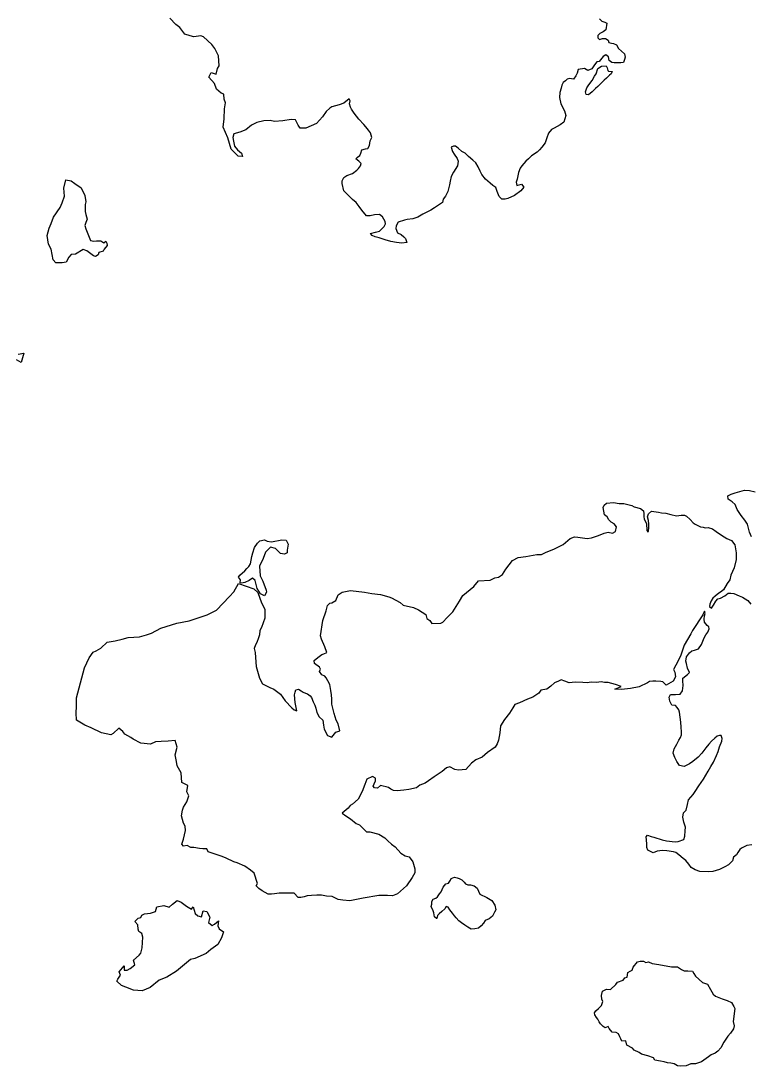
# Model space of a CAD drawing. Header units: inches. Extents: x 33.9 to 41.9, y -4.8 to 5.4.
# Drawn here: x 40.9614 to 41.0626, y -2.1642 to -2.0191 of the extents above; entities that cross this region are included whole.
import ezdxf

# ---------------------------------------------------------------- set-up
doc = ezdxf.new("R2010")
doc.units = ezdxf.units.IN
doc.header["$MEASUREMENT"] = 0
doc.layers.add('Counties', color=7, linetype='Continuous')

msp = doc.modelspace()

# ---------------------------------------------------------------- linework, layer by layer
at = {"layer": 'Counties'}
for points in [[(41.04169, -2.01887), (41.04201, -2.01917), (41.04241, -2.0193), (41.0427, -2.01947), (41.04259, -2.02036), (41.0422, -2.02064), (41.04175, -2.0209), (41.04145, -2.02118), (41.04146, -2.0215), (41.04167, -2.02171), (41.04212, -2.02158), (41.04254, -2.02157), (41.04288, -2.0218), (41.04301, -2.02212), (41.04334, -2.02223), (41.04364, -2.02228), (41.04403, -2.02248), (41.04434, -2.02299), (41.04476, -2.02334), (41.04518, -2.02369), (41.04525, -2.02419), (41.04517, -2.02448), (41.04503, -2.02493), (41.04467, -2.02494), (41.04423, -2.02497), (41.04373, -2.02495), (41.04341, -2.02493), (41.04305, -2.02462), (41.04294, -2.02412), (41.04257, -2.02387), (41.04219, -2.02406), (41.04185, -2.02455), (41.04165, -2.02479), (41.04132, -2.0248), (41.04102, -2.02522), (41.04063, -2.02578), (41.04008, -2.02601), (41.03959, -2.02574), (41.03875, -2.02588), (41.03859, -2.02638), (41.03843, -2.02678), (41.03808, -2.02721), (41.03755, -2.02711), (41.03721, -2.02723), (41.03698, -2.02747), (41.03667, -2.02769), (41.03649, -2.02807), (41.03638, -2.02846), (41.03621, -2.02909), (41.03613, -2.02978), (41.03634, -2.03065), (41.03683, -2.0316), (41.03704, -2.03228), (41.03676, -2.03318), (41.03625, -2.03356), (41.03541, -2.03402), (41.03503, -2.03423), (41.03462, -2.0347), (41.03441, -2.03537), (41.03414, -2.03607), (41.03369, -2.03668), (41.03339, -2.03702), (41.03304, -2.03734), (41.03227, -2.03786), (41.03184, -2.03826), (41.03149, -2.0386), (41.03093, -2.03926), (41.03067, -2.03959), (41.03047, -2.0402), (41.03027, -2.0411), (41.03013, -2.04154), (41.03024, -2.04196), (41.03089, -2.04178), (41.03119, -2.04221), (41.03079, -2.0427), (41.02989, -2.04337), (41.02897, -2.04379), (41.02863, -2.04388), (41.02815, -2.04386), (41.02779, -2.04349), (41.02752, -2.0428), (41.0273, -2.04228), (41.02691, -2.04196), (41.02651, -2.04166), (41.02586, -2.04111), (41.02538, -2.04044), (41.02513, -2.04001), (41.02484, -2.03939), (41.02453, -2.03885), (41.0241, -2.03847), (41.02353, -2.03794), (41.02304, -2.03749), (41.02258, -2.03724), (41.02208, -2.03682), (41.02174, -2.0365), (41.02143, -2.03653), (41.02113, -2.03665), (41.02128, -2.03724), (41.02151, -2.03763), (41.02194, -2.03823), (41.02209, -2.0386), (41.022, -2.03924), (41.02144, -2.04013), (41.02114, -2.04071), (41.02097, -2.0414), (41.02088, -2.04187), (41.02067, -2.04282), (41.02032, -2.04345), (41.02001, -2.04387), (41.01992, -2.04434), (41.0188, -2.04509), (41.01828, -2.04541), (41.01718, -2.04597), (41.01649, -2.04638), (41.01578, -2.04662), (41.01503, -2.04668), (41.01465, -2.04677), (41.01377, -2.04709), (41.01351, -2.04759), (41.01343, -2.04797), (41.01369, -2.04853), (41.01417, -2.04877), (41.01456, -2.04911), (41.01478, -2.04932), (41.01496, -2.04991), (41.01427, -2.04998), (41.01352, -2.04988), (41.01277, -2.04974), (41.01198, -2.04953), (41.01115, -2.04926), (41.01059, -2.04911), (41.01014, -2.04894), (41.00992, -2.04863), (41.01061, -2.04847), (41.01118, -2.04832), (41.01153, -2.04797), (41.0118, -2.04766), (41.01201, -2.04731), (41.01198, -2.04696), (41.0116, -2.04634), (41.01117, -2.04601), (41.01049, -2.04603), (41.00989, -2.04619), (41.00939, -2.0462), (41.00872, -2.0454), (41.00837, -2.04489), (41.00795, -2.04435), (41.00745, -2.04394), (41.00678, -2.04327), (41.00624, -2.0427), (41.00598, -2.0417), (41.00598, -2.04132), (41.00625, -2.04089), (41.00665, -2.04061), (41.00741, -2.0403), (41.00801, -2.03984), (41.00826, -2.03961), (41.00852, -2.03927), (41.00865, -2.03895), (41.00831, -2.03862), (41.00788, -2.0383), (41.00811, -2.03807), (41.00845, -2.0378), (41.00857, -2.03748), (41.00872, -2.03705), (41.00922, -2.0369), (41.00955, -2.03684), (41.00977, -2.03641), (41.00986, -2.0358), (41.0101, -2.03533), (41.00995, -2.03467), (41.00966, -2.03428), (41.00927, -2.03382), (41.00902, -2.03352), (41.00831, -2.03277), (41.00768, -2.03194), (41.00731, -2.03141), (41.00716, -2.03112), (41.00701, -2.03067), (41.00709, -2.03024), (41.00696, -2.02995), (41.00622, -2.03055), (41.00557, -2.03079), (41.00456, -2.03107), (41.00427, -2.03125), (41.00378, -2.03173), (41.00329, -2.03243), (41.00245, -2.03339), (41.00094, -2.03404), (41.00018, -2.03402), (40.99991, -2.03363), (40.99953, -2.03285), (40.99891, -2.03282), (40.99777, -2.03301), (40.99663, -2.03312), (40.99599, -2.03298), (40.99511, -2.03302), (40.99415, -2.03324), (40.99341, -2.03361), (40.99262, -2.03424), (40.99182, -2.03457), (40.99097, -2.03482), (40.99082, -2.03534), (40.99091, -2.03584), (40.99108, -2.03654), (40.99148, -2.03702), (40.99203, -2.0375), (40.99216, -2.03795), (40.99155, -2.0379), (40.99061, -2.03696), (40.99012, -2.03537), (40.98951, -2.03387), (40.98961, -2.03274), (40.98968, -2.03136), (40.98982, -2.0305), (40.98965, -2.03), (40.9896, -2.02931), (40.98923, -2.02917), (40.98857, -2.0286), (40.98827, -2.02784), (40.98748, -2.02695), (40.98783, -2.02628), (40.98852, -2.02653), (40.98869, -2.02575), (40.98894, -2.02538), (40.98882, -2.02399), (40.98833, -2.02298), (40.98792, -2.02241), (40.98675, -2.02135), (40.98637, -2.0212), (40.98543, -2.02135), (40.98491, -2.02123), (40.98417, -2.02098), (40.98348, -2.02004), (40.98292, -2.01966), (40.98207, -2.01875)], [(41.04169, -2.01887), (41.04201, -2.01917), (41.04241, -2.0193), (41.0427, -2.01947), (41.04259, -2.02036), (41.0422, -2.02064), (41.04175, -2.0209), (41.04145, -2.02118), (41.04146, -2.0215), (41.04167, -2.02171), (41.04212, -2.02158), (41.04254, -2.02157), (41.04288, -2.0218), (41.04301, -2.02212), (41.04334, -2.02223), (41.04364, -2.02228), (41.04403, -2.02248), (41.04434, -2.02299), (41.04476, -2.02334), (41.04518, -2.02369), (41.04525, -2.02419), (41.04517, -2.02448), (41.04503, -2.02493), (41.04467, -2.02494), (41.04423, -2.02497), (41.04373, -2.02495), (41.04341, -2.02493), (41.04305, -2.02462), (41.04294, -2.02412), (41.04257, -2.02387), (41.04219, -2.02406), (41.04185, -2.02455), (41.04165, -2.02479), (41.04132, -2.0248), (41.04102, -2.02522), (41.04063, -2.02578), (41.04008, -2.02601), (41.03959, -2.02574), (41.03875, -2.02588), (41.03859, -2.02638), (41.03843, -2.02678), (41.03808, -2.02721), (41.03755, -2.02711), (41.03721, -2.02723), (41.03698, -2.02747), (41.03667, -2.02769), (41.03649, -2.02807), (41.03638, -2.02846), (41.03621, -2.02909), (41.03613, -2.02978), (41.03634, -2.03065), (41.03683, -2.0316), (41.03704, -2.03228), (41.03676, -2.03318), (41.03625, -2.03356), (41.03541, -2.03402), (41.03503, -2.03423), (41.03462, -2.0347), (41.03441, -2.03537), (41.03414, -2.03607), (41.03369, -2.03668), (41.03339, -2.03702), (41.03304, -2.03734), (41.03227, -2.03786), (41.03184, -2.03826), (41.03149, -2.0386), (41.03093, -2.03926), (41.03067, -2.03959), (41.03047, -2.0402), (41.03027, -2.0411), (41.03013, -2.04154), (41.03024, -2.04196), (41.03089, -2.04178), (41.03119, -2.04221), (41.03079, -2.0427), (41.02989, -2.04337), (41.02897, -2.04379), (41.02863, -2.04388), (41.02815, -2.04386), (41.02779, -2.04349), (41.02752, -2.0428), (41.0273, -2.04228), (41.02691, -2.04196), (41.02651, -2.04166), (41.02586, -2.04111), (41.02538, -2.04044), (41.02513, -2.04001), (41.02484, -2.03939), (41.02453, -2.03885), (41.0241, -2.03847), (41.02353, -2.03794), (41.02304, -2.03749), (41.02258, -2.03724), (41.02208, -2.03682), (41.02174, -2.0365), (41.02143, -2.03653), (41.02113, -2.03665), (41.02128, -2.03724), (41.02151, -2.03763), (41.02194, -2.03823), (41.02209, -2.0386), (41.022, -2.03924), (41.02144, -2.04013), (41.02114, -2.04071), (41.02097, -2.0414), (41.02088, -2.04187), (41.02067, -2.04282), (41.02032, -2.04345), (41.02001, -2.04387), (41.01992, -2.04434), (41.0188, -2.04509), (41.01828, -2.04541), (41.01718, -2.04597), (41.01649, -2.04638), (41.01578, -2.04662), (41.01503, -2.04668), (41.01465, -2.04677), (41.01377, -2.04709), (41.01351, -2.04759), (41.01343, -2.04797), (41.01369, -2.04853), (41.01417, -2.04877), (41.01456, -2.04911), (41.01478, -2.04932), (41.01496, -2.04991), (41.01427, -2.04998), (41.01352, -2.04988), (41.01277, -2.04974), (41.01198, -2.04953), (41.01115, -2.04926), (41.01059, -2.04911), (41.01014, -2.04894), (41.00992, -2.04863), (41.01061, -2.04847), (41.01118, -2.04832), (41.01153, -2.04797), (41.0118, -2.04766), (41.01201, -2.04731), (41.01198, -2.04696), (41.0116, -2.04634), (41.01117, -2.04601), (41.01049, -2.04603), (41.00989, -2.04619), (41.00939, -2.0462), (41.00872, -2.0454), (41.00837, -2.04489), (41.00795, -2.04435), (41.00745, -2.04394), (41.00678, -2.04327), (41.00624, -2.0427), (41.00598, -2.0417), (41.00598, -2.04132), (41.00625, -2.04089), (41.00665, -2.04061), (41.00741, -2.0403), (41.00801, -2.03984), (41.00826, -2.03961), (41.00852, -2.03927), (41.00865, -2.03895), (41.00831, -2.03862), (41.00788, -2.0383), (41.00811, -2.03807), (41.00845, -2.0378), (41.00857, -2.03748), (41.00872, -2.03705), (41.00922, -2.0369), (41.00955, -2.03684), (41.00977, -2.03641), (41.00986, -2.0358), (41.0101, -2.03533), (41.00995, -2.03467), (41.00966, -2.03428), (41.00927, -2.03382), (41.00902, -2.03352), (41.00831, -2.03277), (41.00768, -2.03194), (41.00731, -2.03141), (41.00716, -2.03112), (41.00701, -2.03067), (41.00709, -2.03024), (41.00696, -2.02995), (41.00622, -2.03055), (41.00557, -2.03079), (41.00456, -2.03107), (41.00427, -2.03125), (41.00378, -2.03173), (41.00329, -2.03243), (41.00245, -2.03339), (41.00094, -2.03404), (41.00018, -2.03402), (40.99991, -2.03363), (40.99953, -2.03285), (40.99891, -2.03282), (40.99777, -2.03301), (40.99663, -2.03312), (40.99599, -2.03298), (40.99511, -2.03302), (40.99415, -2.03324), (40.99341, -2.03361), (40.99262, -2.03424), (40.99182, -2.03457), (40.99097, -2.03482), (40.99082, -2.03534), (40.99091, -2.03584), (40.99108, -2.03654), (40.99148, -2.03702), (40.99203, -2.0375), (40.99216, -2.03795), (40.99155, -2.0379), (40.99061, -2.03696), (40.99012, -2.03537), (40.98951, -2.03387), (40.98961, -2.03274), (40.98968, -2.03136), (40.98982, -2.0305), (40.98965, -2.03), (40.9896, -2.02931), (40.98923, -2.02917), (40.98857, -2.0286), (40.98827, -2.02784), (40.98748, -2.02695), (40.98783, -2.02628), (40.98852, -2.02653), (40.98869, -2.02575), (40.98894, -2.02538), (40.98882, -2.02399), (40.98833, -2.02298), (40.98792, -2.02241), (40.98675, -2.02135), (40.98637, -2.0212), (40.98543, -2.02135), (40.98491, -2.02123), (40.98417, -2.02098), (40.98348, -2.02004), (40.98292, -2.01966), (40.98207, -2.01875)], [(40.96106, -2.06538), (40.96184, -2.06526), (40.96146, -2.06654), (40.96081, -2.06618)], [(40.96106, -2.06538), (40.96184, -2.06526), (40.96146, -2.06654), (40.96081, -2.06618)], [(41.06278, -2.09074), (41.06249, -2.09008), (41.06224, -2.08897), (41.06187, -2.08843), (41.06135, -2.08778), (41.06079, -2.08694), (41.0605, -2.08626), (41.06008, -2.08586), (41.05956, -2.08549), (41.05949, -2.08507), (41.05997, -2.0848), (41.06049, -2.08464), (41.06182, -2.08427), (41.06248, -2.08429), (41.06327, -2.08451)], [(41.06278, -2.09074), (41.06249, -2.09008), (41.06224, -2.08897), (41.06187, -2.08843), (41.06135, -2.08778), (41.06079, -2.08694), (41.0605, -2.08626), (41.06008, -2.08586), (41.05956, -2.08549), (41.05949, -2.08507), (41.05997, -2.0848), (41.06049, -2.08464), (41.06182, -2.08427), (41.06248, -2.08429), (41.06327, -2.08451)], [(41.06281, -2.1335), (41.06213, -2.13359), (41.0614, -2.13393), (41.06114, -2.13415), (41.0609, -2.13457), (41.06071, -2.13487), (41.0603, -2.13519), (41.06013, -2.1357), (41.05958, -2.13626), (41.05906, -2.13652), (41.05836, -2.13692), (41.05742, -2.13717), (41.05679, -2.13721), (41.05561, -2.13718), (41.05496, -2.13697), (41.05441, -2.13665), (41.0541, -2.13616), (41.05368, -2.13566), (41.0533, -2.13537), (41.05272, -2.13488), (41.05229, -2.13457), (41.05196, -2.13444), (41.05104, -2.13433), (41.05044, -2.13429), (41.0497, -2.13437), (41.04912, -2.13458), (41.0484, -2.13421), (41.04828, -2.13386), (41.04828, -2.13341), (41.04819, -2.13279), (41.04816, -2.13239), (41.04835, -2.13214), (41.04885, -2.13231), (41.04924, -2.13241), (41.05037, -2.1328), (41.05099, -2.13293), (41.05221, -2.13308), (41.0526, -2.13304), (41.05337, -2.13275), (41.05351, -2.13227), (41.05358, -2.13156), (41.0536, -2.13101), (41.05338, -2.13034), (41.05323, -2.12964), (41.05336, -2.12903), (41.05372, -2.12866), (41.0539, -2.1279), (41.05403, -2.12724), (41.0547, -2.12649), (41.05495, -2.12607), (41.05549, -2.12531), (41.0561, -2.12436), (41.05675, -2.12327), (41.05715, -2.12263), (41.05752, -2.12201), (41.05792, -2.1211), (41.05814, -2.12053), (41.05833, -2.11989), (41.05865, -2.11908), (41.05871, -2.11874), (41.05857, -2.11831), (41.05836, -2.1183), (41.05801, -2.11841), (41.0577, -2.11869), (41.05722, -2.11909), (41.05688, -2.11951), (41.05642, -2.12002), (41.05591, -2.12076), (41.05537, -2.1213), (41.05463, -2.12194), (41.05419, -2.12223), (41.05345, -2.12262), (41.05279, -2.12249), (41.05242, -2.12192), (41.05216, -2.12137), (41.05191, -2.12076), (41.05205, -2.12016), (41.05242, -2.11953), (41.0527, -2.11894), (41.05295, -2.1186), (41.05308, -2.11821), (41.05305, -2.11781), (41.05303, -2.11716), (41.05296, -2.11646), (41.05278, -2.11506), (41.05268, -2.11477), (41.05245, -2.11444), (41.05222, -2.11415), (41.05172, -2.11408), (41.05143, -2.11353), (41.05137, -2.11299), (41.05155, -2.11264), (41.05222, -2.11263), (41.05289, -2.11256), (41.05321, -2.1121), (41.05332, -2.11137), (41.05326, -2.11071), (41.05327, -2.11035), (41.05392, -2.10985), (41.05418, -2.10956), (41.05391, -2.10897), (41.05375, -2.10832), (41.05369, -2.10801), (41.05377, -2.1074), (41.05418, -2.10682), (41.05448, -2.10658), (41.05489, -2.10648), (41.05541, -2.10627), (41.05583, -2.10566), (41.05623, -2.10475), (41.05644, -2.10436), (41.0567, -2.10398), (41.05691, -2.10353), (41.05684, -2.10325), (41.05661, -2.10304), (41.05626, -2.10258), (41.05622, -2.10217), (41.05628, -2.10171), (41.05633, -2.10138), (41.05627, -2.10104), (41.05601, -2.10157), (41.05548, -2.10242), (41.05515, -2.10291), (41.05458, -2.10373), (41.05435, -2.10419), (41.05388, -2.10497), (41.05345, -2.10578), (41.05298, -2.10716), (41.05259, -2.10797), (41.05198, -2.10913), (41.05215, -2.10953), (41.05222, -2.11017), (41.05191, -2.11075), (41.05095, -2.11131), (41.0505, -2.11086), (41.0502, -2.1108), (41.04949, -2.11077), (41.04911, -2.11075), (41.04865, -2.11084), (41.04834, -2.11099), (41.0472, -2.11156), (41.046, -2.11179), (41.04476, -2.11194), (41.04381, -2.1119), (41.04469, -2.11151), (41.0439, -2.11124), (41.04288, -2.11096), (41.0424, -2.11094), (41.04194, -2.11088), (41.0413, -2.11096), (41.04055, -2.1109), (41.03999, -2.11101), (41.03938, -2.11097), (41.03834, -2.11091), (41.03747, -2.11098), (41.03689, -2.11076), (41.03639, -2.11059), (41.03601, -2.11075), (41.03546, -2.11098), (41.03492, -2.11147), (41.03439, -2.1119), (41.03357, -2.11204), (41.03329, -2.11242), (41.03245, -2.11297), (41.03171, -2.11327), (41.03061, -2.11378), (41.02997, -2.114), (41.02968, -2.11448), (41.02923, -2.11519), (41.02851, -2.1161), (41.02796, -2.11697), (41.02786, -2.11793), (41.0277, -2.11898), (41.02749, -2.11945), (41.0272, -2.11992), (41.02614, -2.12066), (41.0254, -2.12131), (41.02452, -2.12171), (41.02394, -2.12213), (41.02314, -2.12303), (41.02212, -2.12314), (41.02164, -2.12305), (41.02094, -2.12267), (41.02049, -2.12282), (41.01987, -2.12333), (41.01931, -2.12369), (41.01875, -2.12407), (41.01796, -2.12462), (41.0175, -2.12492), (41.01679, -2.12519), (41.01631, -2.12557), (41.01526, -2.1258), (41.01455, -2.1259), (41.01363, -2.12601), (41.01314, -2.12594), (41.01275, -2.12578), (41.01241, -2.12551), (41.01208, -2.12544), (41.01169, -2.12533), (41.01132, -2.12524), (41.01088, -2.12564), (41.01047, -2.12558), (41.01028, -2.12535), (41.01042, -2.125), (41.0106, -2.1246), (41.0106, -2.12425), (41.01019, -2.12402), (41.00942, -2.12435), (41.00912, -2.1251), (41.00876, -2.1261), (41.00821, -2.12713), (41.00744, -2.12782), (41.00712, -2.12803), (41.00681, -2.12839), (41.00601, -2.12909), (41.00651, -2.12946), (41.00717, -2.12988), (41.00796, -2.13052), (41.00838, -2.13071), (41.00939, -2.13167), (41.00983, -2.1317), (41.01107, -2.13201), (41.0119, -2.13252), (41.01234, -2.13295), (41.01282, -2.13338), (41.01337, -2.13375), (41.01414, -2.13463), (41.01475, -2.13499), (41.01531, -2.13515), (41.01581, -2.13586), (41.01609, -2.13682), (41.0161, -2.13735), (41.01569, -2.13802), (41.01491, -2.13918), (41.01367, -2.14028), (41.01299, -2.14056), (41.01228, -2.1405), (41.01109, -2.1405), (41.00893, -2.14088), (41.00707, -2.14125), (41.00608, -2.14117), (41.00544, -2.14106), (41.0046, -2.14067), (41.00382, -2.14063), (41.00315, -2.14046), (41.0025, -2.14047), (41.00173, -2.14052), (41.00115, -2.14055), (41.00073, -2.14068), (41.00026, -2.14079), (40.99989, -2.1408), (40.99933, -2.14017), (40.99726, -2.14021), (40.9966, -2.1403), (40.99621, -2.14035), (40.99572, -2.14032), (40.99491, -2.13988), (40.99445, -2.13955), (40.99406, -2.13916), (40.99425, -2.13884), (40.99379, -2.13742), (40.9933, -2.13699), (40.99248, -2.13645), (40.99141, -2.13596), (40.99097, -2.13585), (40.98991, -2.13535), (40.98934, -2.1351), (40.98783, -2.13459), (40.98741, -2.13446), (40.98723, -2.13406), (40.98665, -2.13403), (40.98621, -2.13398), (40.98542, -2.13386), (40.98499, -2.13387), (40.98448, -2.13359), (40.98401, -2.13365), (40.98376, -2.13339), (40.98398, -2.13272), (40.98426, -2.13151), (40.98421, -2.13089), (40.98398, -2.13047), (40.98371, -2.12948), (40.98387, -2.12867), (40.98398, -2.12826), (40.98446, -2.12751), (40.98474, -2.12667), (40.98447, -2.12613), (40.98458, -2.12525), (40.98377, -2.12482), (40.98368, -2.1235), (40.98311, -2.1225), (40.98301, -2.12191), (40.98285, -2.121), (40.9831, -2.11992), (40.98285, -2.119), (40.98185, -2.11912), (40.98089, -2.11916), (40.98009, -2.11921), (40.9794, -2.11953), (40.97806, -2.11938), (40.97702, -2.1188), (40.97669, -2.11859), (40.97586, -2.11814), (40.97555, -2.11775), (40.975, -2.11729), (40.97423, -2.11804), (40.97392, -2.11823), (40.9726, -2.11794), (40.97116, -2.11726), (40.97032, -2.11689), (40.96915, -2.11619), (40.96908, -2.11517), (40.96914, -2.11429), (40.96916, -2.11308), (40.97027, -2.10894), (40.97092, -2.10752), (40.97145, -2.10674), (40.97187, -2.10658), (40.97253, -2.10618), (40.97338, -2.10535), (40.9745, -2.10519), (40.97549, -2.10492), (40.97633, -2.10469), (40.97787, -2.1046), (40.97884, -2.10433), (40.97957, -2.10409), (40.98084, -2.1034), (40.98307, -2.10274), (40.98477, -2.10242), (40.98576, -2.10206), (40.98726, -2.10155), (40.98858, -2.10091), (40.99035, -2.09904), (40.99099, -2.09836), (40.99162, -2.09723), (40.99374, -2.09794), (40.99431, -2.09847), (40.99482, -2.09988), (40.99528, -2.1008), (40.99527, -2.10204), (40.99483, -2.10334), (40.99456, -2.10376), (40.99453, -2.10435), (40.99438, -2.10478), (40.99418, -2.10541), (40.99396, -2.10572), (40.99381, -2.10625), (40.99391, -2.10681), (40.99396, -2.10749), (40.99408, -2.10874), (40.99452, -2.11037), (40.99494, -2.11112), (40.99596, -2.11166), (40.99653, -2.1119), (40.99743, -2.11257), (40.99807, -2.1135), (40.99901, -2.11445), (40.99932, -2.11477), (40.99971, -2.11487), (40.9995, -2.11373), (40.9994, -2.11265), (40.99946, -2.11229), (40.99956, -2.11198), (40.99995, -2.11186), (41.00029, -2.1121), (41.00061, -2.11229), (41.00093, -2.11242), (41.00121, -2.11253), (41.00154, -2.11282), (41.00172, -2.11306), (41.00199, -2.11362), (41.00221, -2.11408), (41.00236, -2.11454), (41.00247, -2.11512), (41.00282, -2.11573), (41.00332, -2.11618), (41.00341, -2.1169), (41.00352, -2.11742), (41.00398, -2.11831), (41.00456, -2.11853), (41.00513, -2.11787), (41.00568, -2.11768), (41.00545, -2.1167), (41.00518, -2.11619), (41.0049, -2.11527), (41.00472, -2.11453), (41.00456, -2.11395), (41.00457, -2.11328), (41.00452, -2.11267), (41.00443, -2.11205), (41.00429, -2.11125), (41.00403, -2.11074), (41.0038, -2.11031), (41.00361, -2.11009), (41.00316, -2.10988), (41.00287, -2.10941), (41.00297, -2.10911), (41.00287, -2.10882), (41.00216, -2.10831), (41.00212, -2.10789), (41.00263, -2.1075), (41.00317, -2.10707), (41.00344, -2.10696), (41.00387, -2.10677), (41.0036, -2.10599), (41.00312, -2.10496), (41.00301, -2.10446), (41.00333, -2.10235), (41.00376, -2.10102), (41.00394, -2.10027), (41.00427, -2.09995), (41.00458, -2.09988), (41.00511, -2.09957), (41.00545, -2.09878), (41.00599, -2.0984), (41.00713, -2.09819), (41.0091, -2.09842), (41.0101, -2.0986), (41.01133, -2.09876), (41.01246, -2.09905), (41.01283, -2.09919), (41.01403, -2.09986), (41.01447, -2.10022), (41.01588, -2.10056), (41.0166, -2.10086), (41.01759, -2.10151), (41.01776, -2.10206), (41.01814, -2.10233), (41.01842, -2.10278), (41.01969, -2.10273), (41.01995, -2.10258), (41.02056, -2.10192), (41.02137, -2.10114), (41.02225, -2.09966), (41.02272, -2.09888), (41.02427, -2.09764), (41.02493, -2.09686), (41.02653, -2.09676), (41.02716, -2.09641), (41.0277, -2.09634), (41.02826, -2.09597), (41.02872, -2.09523), (41.02961, -2.09401), (41.03043, -2.09361), (41.03146, -2.09345), (41.03298, -2.09319), (41.03366, -2.09321), (41.0343, -2.09285), (41.03536, -2.09246), (41.03664, -2.09182), (41.03764, -2.09095), (41.03823, -2.09076), (41.03871, -2.0908), (41.03997, -2.09095), (41.04059, -2.09087), (41.04155, -2.09055), (41.04232, -2.09021), (41.04291, -2.09009), (41.0435, -2.09024), (41.04392, -2.08999), (41.04405, -2.08934), (41.04372, -2.08893), (41.04332, -2.0887), (41.04297, -2.0884), (41.04275, -2.08795), (41.04238, -2.08767), (41.04219, -2.08665), (41.04233, -2.08636), (41.04266, -2.08605), (41.04362, -2.08598), (41.04443, -2.0861), (41.04508, -2.08611), (41.04616, -2.08641), (41.04648, -2.08657), (41.04737, -2.08681), (41.0478, -2.08715), (41.04785, -2.08755), (41.04783, -2.0879), (41.04788, -2.08827), (41.0482, -2.08887), (41.04825, -2.08987), (41.04846, -2.0901), (41.04855, -2.08957), (41.04855, -2.08899), (41.04849, -2.08846), (41.04837, -2.08795), (41.04851, -2.08753), (41.04892, -2.08718), (41.04989, -2.08733), (41.05028, -2.08743), (41.05089, -2.08747), (41.0516, -2.08764), (41.05236, -2.08784), (41.053, -2.08772), (41.05347, -2.08773), (41.05377, -2.08788), (41.05425, -2.08834), (41.0547, -2.08882), (41.05498, -2.089), (41.05572, -2.08934), (41.05606, -2.08938), (41.05635, -2.08949), (41.05677, -2.08946), (41.05737, -2.08962), (41.05786, -2.09002), (41.05862, -2.09051), (41.05935, -2.09097), (41.06002, -2.09127), (41.06048, -2.09184), (41.06067, -2.09298), (41.06065, -2.0939), (41.06037, -2.09506), (41.05992, -2.09607), (41.05978, -2.09673), (41.05939, -2.09723), (41.05888, -2.09811), (41.0585, -2.09841), (41.05826, -2.09857), (41.05774, -2.09896), (41.05741, -2.09926), (41.05716, -2.09963), (41.05699, -2.1001), (41.05697, -2.1004), (41.05721, -2.10064), (41.05749, -2.10022), (41.05783, -2.09966), (41.05811, -2.09936), (41.0585, -2.09927), (41.0591, -2.09893), (41.05932, -2.09874), (41.05956, -2.09856), (41.05989, -2.09854), (41.06034, -2.09862), (41.06107, -2.09891), (41.06153, -2.09912), (41.06228, -2.09957), (41.06269, -2.1001)], [(41.06281, -2.1335), (41.06213, -2.13359), (41.0614, -2.13393), (41.06114, -2.13415), (41.0609, -2.13457), (41.06071, -2.13487), (41.0603, -2.13519), (41.06013, -2.1357), (41.05958, -2.13626), (41.05906, -2.13652), (41.05836, -2.13692), (41.05742, -2.13717), (41.05679, -2.13721), (41.05561, -2.13718), (41.05496, -2.13697), (41.05441, -2.13665), (41.0541, -2.13616), (41.05368, -2.13566), (41.0533, -2.13537), (41.05272, -2.13488), (41.05229, -2.13457), (41.05196, -2.13444), (41.05104, -2.13433), (41.05044, -2.13429), (41.0497, -2.13437), (41.04912, -2.13458), (41.0484, -2.13421), (41.04828, -2.13386), (41.04828, -2.13341), (41.04819, -2.13279), (41.04816, -2.13239), (41.04835, -2.13214), (41.04885, -2.13231), (41.04924, -2.13241), (41.05037, -2.1328), (41.05099, -2.13293), (41.05221, -2.13308), (41.0526, -2.13304), (41.05337, -2.13275), (41.05351, -2.13227), (41.05358, -2.13156), (41.0536, -2.13101), (41.05338, -2.13034), (41.05323, -2.12964), (41.05336, -2.12903), (41.05372, -2.12866), (41.0539, -2.1279), (41.05403, -2.12724), (41.0547, -2.12649), (41.05495, -2.12607), (41.05549, -2.12531), (41.0561, -2.12436), (41.05675, -2.12327), (41.05715, -2.12263), (41.05752, -2.12201), (41.05792, -2.1211), (41.05814, -2.12053), (41.05833, -2.11989), (41.05865, -2.11908), (41.05871, -2.11874), (41.05857, -2.11831), (41.05836, -2.1183), (41.05801, -2.11841), (41.0577, -2.11869), (41.05722, -2.11909), (41.05688, -2.11951), (41.05642, -2.12002), (41.05591, -2.12076), (41.05537, -2.1213), (41.05463, -2.12194), (41.05419, -2.12223), (41.05345, -2.12262), (41.05279, -2.12249), (41.05242, -2.12192), (41.05216, -2.12137), (41.05191, -2.12076), (41.05205, -2.12016), (41.05242, -2.11953), (41.0527, -2.11894), (41.05295, -2.1186), (41.05308, -2.11821), (41.05305, -2.11781), (41.05303, -2.11716), (41.05296, -2.11646), (41.05278, -2.11506), (41.05268, -2.11477), (41.05245, -2.11444), (41.05222, -2.11415), (41.05172, -2.11408), (41.05143, -2.11353), (41.05137, -2.11299), (41.05155, -2.11264), (41.05222, -2.11263), (41.05289, -2.11256), (41.05321, -2.1121), (41.05332, -2.11137), (41.05326, -2.11071), (41.05327, -2.11035), (41.05392, -2.10985), (41.05418, -2.10956), (41.05391, -2.10897), (41.05375, -2.10832), (41.05369, -2.10801), (41.05377, -2.1074), (41.05418, -2.10682), (41.05448, -2.10658), (41.05489, -2.10648), (41.05541, -2.10627), (41.05583, -2.10566), (41.05623, -2.10475), (41.05644, -2.10436), (41.0567, -2.10398), (41.05691, -2.10353), (41.05684, -2.10325), (41.05661, -2.10304), (41.05626, -2.10258), (41.05622, -2.10217), (41.05628, -2.10171), (41.05633, -2.10138), (41.05627, -2.10104), (41.05601, -2.10157), (41.05548, -2.10242), (41.05515, -2.10291), (41.05458, -2.10373), (41.05435, -2.10419), (41.05388, -2.10497), (41.05345, -2.10578), (41.05298, -2.10716), (41.05259, -2.10797), (41.05198, -2.10913), (41.05215, -2.10953), (41.05222, -2.11017), (41.05191, -2.11075), (41.05095, -2.11131), (41.0505, -2.11086), (41.0502, -2.1108), (41.04949, -2.11077), (41.04911, -2.11075), (41.04865, -2.11084), (41.04834, -2.11099), (41.0472, -2.11156), (41.046, -2.11179), (41.04476, -2.11194), (41.04381, -2.1119), (41.04469, -2.11151), (41.0439, -2.11124), (41.04288, -2.11096), (41.0424, -2.11094), (41.04194, -2.11088), (41.0413, -2.11096), (41.04055, -2.1109), (41.03999, -2.11101), (41.03938, -2.11097), (41.03834, -2.11091), (41.03747, -2.11098), (41.03689, -2.11076), (41.03639, -2.11059), (41.03601, -2.11075), (41.03546, -2.11098), (41.03492, -2.11147), (41.03439, -2.1119), (41.03357, -2.11204), (41.03329, -2.11242), (41.03245, -2.11297), (41.03171, -2.11327), (41.03061, -2.11378), (41.02997, -2.114), (41.02968, -2.11448), (41.02923, -2.11519), (41.02851, -2.1161), (41.02796, -2.11697), (41.02786, -2.11793), (41.0277, -2.11898), (41.02749, -2.11945), (41.0272, -2.11992), (41.02614, -2.12066), (41.0254, -2.12131), (41.02452, -2.12171), (41.02394, -2.12213), (41.02314, -2.12303), (41.02212, -2.12314), (41.02164, -2.12305), (41.02094, -2.12267), (41.02049, -2.12282), (41.01987, -2.12333), (41.01931, -2.12369), (41.01875, -2.12407), (41.01796, -2.12462), (41.0175, -2.12492), (41.01679, -2.12519), (41.01631, -2.12557), (41.01526, -2.1258), (41.01455, -2.1259), (41.01363, -2.12601), (41.01314, -2.12594), (41.01275, -2.12578), (41.01241, -2.12551), (41.01208, -2.12544), (41.01169, -2.12533), (41.01132, -2.12524), (41.01088, -2.12564), (41.01047, -2.12558), (41.01028, -2.12535), (41.01042, -2.125), (41.0106, -2.1246), (41.0106, -2.12425), (41.01019, -2.12402), (41.00942, -2.12435), (41.00912, -2.1251), (41.00876, -2.1261), (41.00821, -2.12713), (41.00744, -2.12782), (41.00712, -2.12803), (41.00681, -2.12839), (41.00601, -2.12909), (41.00651, -2.12946), (41.00717, -2.12988), (41.00796, -2.13052), (41.00838, -2.13071), (41.00939, -2.13167), (41.00983, -2.1317), (41.01107, -2.13201), (41.0119, -2.13252), (41.01234, -2.13295), (41.01282, -2.13338), (41.01337, -2.13375), (41.01414, -2.13463), (41.01475, -2.13499), (41.01531, -2.13515), (41.01581, -2.13586), (41.01609, -2.13682), (41.0161, -2.13735), (41.01569, -2.13802), (41.01491, -2.13918), (41.01367, -2.14028), (41.01299, -2.14056), (41.01228, -2.1405), (41.01109, -2.1405), (41.00893, -2.14088), (41.00707, -2.14125), (41.00608, -2.14117), (41.00544, -2.14106), (41.0046, -2.14067), (41.00382, -2.14063), (41.00315, -2.14046), (41.0025, -2.14047), (41.00173, -2.14052), (41.00115, -2.14055), (41.00073, -2.14068), (41.00026, -2.14079), (40.99989, -2.1408), (40.99933, -2.14017), (40.99726, -2.14021), (40.9966, -2.1403), (40.99621, -2.14035), (40.99572, -2.14032), (40.99491, -2.13988), (40.99445, -2.13955), (40.99406, -2.13916), (40.99425, -2.13884), (40.99379, -2.13742), (40.9933, -2.13699), (40.99248, -2.13645), (40.99141, -2.13596), (40.99097, -2.13585), (40.98991, -2.13535), (40.98934, -2.1351), (40.98783, -2.13459), (40.98741, -2.13446), (40.98723, -2.13406), (40.98665, -2.13403), (40.98621, -2.13398), (40.98542, -2.13386), (40.98499, -2.13387), (40.98448, -2.13359), (40.98401, -2.13365), (40.98376, -2.13339), (40.98398, -2.13272), (40.98426, -2.13151), (40.98421, -2.13089), (40.98398, -2.13047), (40.98371, -2.12948), (40.98387, -2.12867), (40.98398, -2.12826), (40.98446, -2.12751), (40.98474, -2.12667), (40.98447, -2.12613), (40.98458, -2.12525), (40.98377, -2.12482), (40.98368, -2.1235), (40.98311, -2.1225), (40.98301, -2.12191), (40.98285, -2.121), (40.9831, -2.11992), (40.98285, -2.119), (40.98185, -2.11912), (40.98089, -2.11916), (40.98009, -2.11921), (40.9794, -2.11953), (40.97806, -2.11938), (40.97702, -2.1188), (40.97669, -2.11859), (40.97586, -2.11814), (40.97555, -2.11775), (40.975, -2.11729), (40.97423, -2.11804), (40.97392, -2.11823), (40.9726, -2.11794), (40.97116, -2.11726), (40.97032, -2.11689), (40.96915, -2.11619), (40.96908, -2.11517), (40.96914, -2.11429), (40.96916, -2.11308), (40.97027, -2.10894), (40.97092, -2.10752), (40.97145, -2.10674), (40.97187, -2.10658), (40.97253, -2.10618), (40.97338, -2.10535), (40.9745, -2.10519), (40.97549, -2.10492), (40.97633, -2.10469), (40.97787, -2.1046), (40.97884, -2.10433), (40.97957, -2.10409), (40.98084, -2.1034), (40.98307, -2.10274), (40.98477, -2.10242), (40.98576, -2.10206), (40.98726, -2.10155), (40.98858, -2.10091), (40.99035, -2.09904), (40.99099, -2.09836), (40.99162, -2.09723), (40.99374, -2.09794), (40.99431, -2.09847), (40.99482, -2.09988), (40.99528, -2.1008), (40.99527, -2.10204), (40.99483, -2.10334), (40.99456, -2.10376), (40.99453, -2.10435), (40.99438, -2.10478), (40.99418, -2.10541), (40.99396, -2.10572), (40.99381, -2.10625), (40.99391, -2.10681), (40.99396, -2.10749), (40.99408, -2.10874), (40.99452, -2.11037), (40.99494, -2.11112), (40.99596, -2.11166), (40.99653, -2.1119), (40.99743, -2.11257), (40.99807, -2.1135), (40.99901, -2.11445), (40.99932, -2.11477), (40.99971, -2.11487), (40.9995, -2.11373), (40.9994, -2.11265), (40.99946, -2.11229), (40.99956, -2.11198), (40.99995, -2.11186), (41.00029, -2.1121), (41.00061, -2.11229), (41.00093, -2.11242), (41.00121, -2.11253), (41.00154, -2.11282), (41.00172, -2.11306), (41.00199, -2.11362), (41.00221, -2.11408), (41.00236, -2.11454), (41.00247, -2.11512), (41.00282, -2.11573), (41.00332, -2.11618), (41.00341, -2.1169), (41.00352, -2.11742), (41.00398, -2.11831), (41.00456, -2.11853), (41.00513, -2.11787), (41.00568, -2.11768), (41.00545, -2.1167), (41.00518, -2.11619), (41.0049, -2.11527), (41.00472, -2.11453), (41.00456, -2.11395), (41.00457, -2.11328), (41.00452, -2.11267), (41.00443, -2.11205), (41.00429, -2.11125), (41.00403, -2.11074), (41.0038, -2.11031), (41.00361, -2.11009), (41.00316, -2.10988), (41.00287, -2.10941), (41.00297, -2.10911), (41.00287, -2.10882), (41.00216, -2.10831), (41.00212, -2.10789), (41.00263, -2.1075), (41.00317, -2.10707), (41.00344, -2.10696), (41.00387, -2.10677), (41.0036, -2.10599), (41.00312, -2.10496), (41.00301, -2.10446), (41.00333, -2.10235), (41.00376, -2.10102), (41.00394, -2.10027), (41.00427, -2.09995), (41.00458, -2.09988), (41.00511, -2.09957), (41.00545, -2.09878), (41.00599, -2.0984), (41.00713, -2.09819), (41.0091, -2.09842), (41.0101, -2.0986), (41.01133, -2.09876), (41.01246, -2.09905), (41.01283, -2.09919), (41.01403, -2.09986), (41.01447, -2.10022), (41.01588, -2.10056), (41.0166, -2.10086), (41.01759, -2.10151), (41.01776, -2.10206), (41.01814, -2.10233), (41.01842, -2.10278), (41.01969, -2.10273), (41.01995, -2.10258), (41.02056, -2.10192), (41.02137, -2.10114), (41.02225, -2.09966), (41.02272, -2.09888), (41.02427, -2.09764), (41.02493, -2.09686), (41.02653, -2.09676), (41.02716, -2.09641), (41.0277, -2.09634), (41.02826, -2.09597), (41.02872, -2.09523), (41.02961, -2.09401), (41.03043, -2.09361), (41.03146, -2.09345), (41.03298, -2.09319), (41.03366, -2.09321), (41.0343, -2.09285), (41.03536, -2.09246), (41.03664, -2.09182), (41.03764, -2.09095), (41.03823, -2.09076), (41.03871, -2.0908), (41.03997, -2.09095), (41.04059, -2.09087), (41.04155, -2.09055), (41.04232, -2.09021), (41.04291, -2.09009), (41.0435, -2.09024), (41.04392, -2.08999), (41.04405, -2.08934), (41.04372, -2.08893), (41.04332, -2.0887), (41.04297, -2.0884), (41.04275, -2.08795), (41.04238, -2.08767), (41.04219, -2.08665), (41.04233, -2.08636), (41.04266, -2.08605), (41.04362, -2.08598), (41.04443, -2.0861), (41.04508, -2.08611), (41.04616, -2.08641), (41.04648, -2.08657), (41.04737, -2.08681), (41.0478, -2.08715), (41.04785, -2.08755), (41.04783, -2.0879), (41.04788, -2.08827), (41.0482, -2.08887), (41.04825, -2.08987), (41.04846, -2.0901), (41.04855, -2.08957), (41.04855, -2.08899), (41.04849, -2.08846), (41.04837, -2.08795), (41.04851, -2.08753), (41.04892, -2.08718), (41.04989, -2.08733), (41.05028, -2.08743), (41.05089, -2.08747), (41.0516, -2.08764), (41.05236, -2.08784), (41.053, -2.08772), (41.05347, -2.08773), (41.05377, -2.08788), (41.05425, -2.08834), (41.0547, -2.08882), (41.05498, -2.089), (41.05572, -2.08934), (41.05606, -2.08938), (41.05635, -2.08949), (41.05677, -2.08946), (41.05737, -2.08962), (41.05786, -2.09002), (41.05862, -2.09051), (41.05935, -2.09097), (41.06002, -2.09127), (41.06048, -2.09184), (41.06067, -2.09298), (41.06065, -2.0939), (41.06037, -2.09506), (41.05992, -2.09607), (41.05978, -2.09673), (41.05939, -2.09723), (41.05888, -2.09811), (41.0585, -2.09841), (41.05826, -2.09857), (41.05774, -2.09896), (41.05741, -2.09926), (41.05716, -2.09963), (41.05699, -2.1001), (41.05697, -2.1004), (41.05721, -2.10064), (41.05749, -2.10022), (41.05783, -2.09966), (41.05811, -2.09936), (41.0585, -2.09927), (41.0591, -2.09893), (41.05932, -2.09874), (41.05956, -2.09856), (41.05989, -2.09854), (41.06034, -2.09862), (41.06107, -2.09891), (41.06153, -2.09912), (41.06228, -2.09957), (41.06269, -2.1001)]]:
    msp.add_lwpolyline(points, dxfattribs=at)
for points in [[(41.04068, -2.02898), (41.04017, -2.02941), (41.03985, -2.02936), (41.03977, -2.02896), (41.03995, -2.02842), (41.04021, -2.02802), (41.04066, -2.02742), (41.04101, -2.02682), (41.04124, -2.02647), (41.04148, -2.02575), (41.04195, -2.02542), (41.04262, -2.02539), (41.04275, -2.02565), (41.04287, -2.02602), (41.04296, -2.02612), (41.04346, -2.02618), (41.04333, -2.02648), (41.04307, -2.02665), (41.04265, -2.02707), (41.04236, -2.02735), (41.04209, -2.0276), (41.04179, -2.02794), (41.04148, -2.02822), (41.04115, -2.02851)], [(41.04068, -2.02898), (41.04017, -2.02941), (41.03985, -2.02936), (41.03977, -2.02896), (41.03995, -2.02842), (41.04021, -2.02802), (41.04066, -2.02742), (41.04101, -2.02682), (41.04124, -2.02647), (41.04148, -2.02575), (41.04195, -2.02542), (41.04262, -2.02539), (41.04275, -2.02565), (41.04287, -2.02602), (41.04296, -2.02612), (41.04346, -2.02618), (41.04333, -2.02648), (41.04307, -2.02665), (41.04265, -2.02707), (41.04236, -2.02735), (41.04209, -2.0276), (41.04179, -2.02794), (41.04148, -2.02822), (41.04115, -2.02851)], [(40.97109, -2.04962), (40.97154, -2.0497), (40.9719, -2.04967), (40.9725, -2.04968), (40.97294, -2.04993), (40.9732, -2.04969), (40.97334, -2.04998), (40.97338, -2.05031), (40.973, -2.05082), (40.97285, -2.05111), (40.97224, -2.05127), (40.97213, -2.05162), (40.9718, -2.05182), (40.97149, -2.05176), (40.97058, -2.05104), (40.97005, -2.05086), (40.969, -2.05153), (40.9684, -2.05155), (40.96809, -2.05195), (40.96773, -2.05262), (40.96714, -2.0527), (40.96628, -2.05272), (40.96589, -2.05231), (40.96561, -2.05083), (40.96524, -2.05011), (40.96508, -2.0489), (40.96536, -2.04791), (40.96562, -2.04724), (40.96597, -2.04639), (40.96689, -2.04502), (40.96715, -2.04439), (40.9675, -2.04348), (40.96739, -2.04234), (40.96768, -2.04118), (40.96839, -2.04134), (40.9689, -2.04172), (40.9698, -2.0423), (40.97032, -2.04338), (40.97045, -2.04423), (40.97037, -2.04461), (40.97034, -2.0456), (40.97046, -2.04602), (40.97064, -2.04664), (40.97043, -2.04711), (40.97029, -2.04753), (40.97044, -2.048)], [(40.97109, -2.04962), (40.97154, -2.0497), (40.9719, -2.04967), (40.9725, -2.04968), (40.97294, -2.04993), (40.9732, -2.04969), (40.97334, -2.04998), (40.97338, -2.05031), (40.973, -2.05082), (40.97285, -2.05111), (40.97224, -2.05127), (40.97213, -2.05162), (40.9718, -2.05182), (40.97149, -2.05176), (40.97058, -2.05104), (40.97005, -2.05086), (40.969, -2.05153), (40.9684, -2.05155), (40.96809, -2.05195), (40.96773, -2.05262), (40.96714, -2.0527), (40.96628, -2.05272), (40.96589, -2.05231), (40.96561, -2.05083), (40.96524, -2.05011), (40.96508, -2.0489), (40.96536, -2.04791), (40.96562, -2.04724), (40.96597, -2.04639), (40.96689, -2.04502), (40.96715, -2.04439), (40.9675, -2.04348), (40.96739, -2.04234), (40.96768, -2.04118), (40.96839, -2.04134), (40.9689, -2.04172), (40.9698, -2.0423), (40.97032, -2.04338), (40.97045, -2.04423), (40.97037, -2.04461), (40.97034, -2.0456), (40.97046, -2.04602), (40.97064, -2.04664), (40.97043, -2.04711), (40.97029, -2.04753), (40.97044, -2.048)], [(40.99823, -2.09122), (40.9985, -2.09178), (40.99838, -2.0926), (40.99836, -2.09296), (40.99798, -2.09314), (40.99745, -2.09307), (40.99676, -2.09237), (40.99607, -2.09218), (40.99537, -2.09287), (40.99502, -2.09373), (40.99451, -2.0948), (40.99462, -2.09615), (40.995, -2.09688), (40.99544, -2.09812), (40.99548, -2.09841), (40.99524, -2.09891), (40.99468, -2.09867), (40.99421, -2.09791), (40.99395, -2.09678), (40.99357, -2.09646), (40.9931, -2.09681), (40.99248, -2.09706), (40.99202, -2.09716), (40.99187, -2.09711), (40.99191, -2.09671), (40.99162, -2.09633), (40.99179, -2.09608), (40.99248, -2.09547), (40.99278, -2.09515), (40.99307, -2.09487), (40.9933, -2.09447), (40.99347, -2.09346), (40.99362, -2.09298), (40.99384, -2.0922), (40.99426, -2.09162), (40.99459, -2.09129), (40.99523, -2.09115), (40.99558, -2.09136), (40.99619, -2.09143), (40.99765, -2.09114)], [(40.99823, -2.09122), (40.9985, -2.09178), (40.99838, -2.0926), (40.99836, -2.09296), (40.99798, -2.09314), (40.99745, -2.09307), (40.99676, -2.09237), (40.99607, -2.09218), (40.99537, -2.09287), (40.99502, -2.09373), (40.99451, -2.0948), (40.99462, -2.09615), (40.995, -2.09688), (40.99544, -2.09812), (40.99548, -2.09841), (40.99524, -2.09891), (40.99468, -2.09867), (40.99421, -2.09791), (40.99395, -2.09678), (40.99357, -2.09646), (40.9931, -2.09681), (40.99248, -2.09706), (40.99202, -2.09716), (40.99187, -2.09711), (40.99191, -2.09671), (40.99162, -2.09633), (40.99179, -2.09608), (40.99248, -2.09547), (40.99278, -2.09515), (40.99307, -2.09487), (40.9933, -2.09447), (40.99347, -2.09346), (40.99362, -2.09298), (40.99384, -2.0922), (40.99426, -2.09162), (40.99459, -2.09129), (40.99523, -2.09115), (40.99558, -2.09136), (40.99619, -2.09143), (40.99765, -2.09114)], [(41.02312, -2.1389), (41.02342, -2.13904), (41.02382, -2.13903), (41.02429, -2.13917), (41.02472, -2.13951), (41.02509, -2.14032), (41.02607, -2.14079), (41.02677, -2.14121), (41.02718, -2.14187), (41.0273, -2.14251), (41.02714, -2.14281), (41.02684, -2.14337), (41.02641, -2.14374), (41.02583, -2.14398), (41.02558, -2.14435), (41.02529, -2.14473), (41.02493, -2.14503), (41.02441, -2.14513), (41.02391, -2.1452), (41.02341, -2.1449), (41.02299, -2.14464), (41.02257, -2.14429), (41.0222, -2.14403), (41.0218, -2.14362), (41.02157, -2.14336), (41.02128, -2.14295), (41.02091, -2.14252), (41.0207, -2.14213), (41.02041, -2.14203), (41.02022, -2.14235), (41.01983, -2.14272), (41.01943, -2.14305), (41.0192, -2.1433), (41.01911, -2.14373), (41.01908, -2.14371), (41.0188, -2.14346), (41.01869, -2.14291), (41.01863, -2.14263), (41.01835, -2.14204), (41.01842, -2.14171), (41.01844, -2.14136), (41.0186, -2.14102), (41.01897, -2.1409), (41.01922, -2.14068), (41.01951, -2.14028), (41.01974, -2.13999), (41.02003, -2.13935), (41.02036, -2.13888), (41.02077, -2.13879), (41.02101, -2.1384), (41.02114, -2.13814), (41.02157, -2.13797), (41.02196, -2.13807), (41.02223, -2.13816), (41.02261, -2.13836), (41.0229, -2.13866)], [(41.02312, -2.1389), (41.02342, -2.13904), (41.02382, -2.13903), (41.02429, -2.13917), (41.02472, -2.13951), (41.02509, -2.14032), (41.02607, -2.14079), (41.02677, -2.14121), (41.02718, -2.14187), (41.0273, -2.14251), (41.02714, -2.14281), (41.02684, -2.14337), (41.02641, -2.14374), (41.02583, -2.14398), (41.02558, -2.14435), (41.02529, -2.14473), (41.02493, -2.14503), (41.02441, -2.14513), (41.02391, -2.1452), (41.02341, -2.1449), (41.02299, -2.14464), (41.02257, -2.14429), (41.0222, -2.14403), (41.0218, -2.14362), (41.02157, -2.14336), (41.02128, -2.14295), (41.02091, -2.14252), (41.0207, -2.14213), (41.02041, -2.14203), (41.02022, -2.14235), (41.01983, -2.14272), (41.01943, -2.14305), (41.0192, -2.1433), (41.01911, -2.14373), (41.01908, -2.14371), (41.0188, -2.14346), (41.01869, -2.14291), (41.01863, -2.14263), (41.01835, -2.14204), (41.01842, -2.14171), (41.01844, -2.14136), (41.0186, -2.14102), (41.01897, -2.1409), (41.01922, -2.14068), (41.01951, -2.14028), (41.01974, -2.13999), (41.02003, -2.13935), (41.02036, -2.13888), (41.02077, -2.13879), (41.02101, -2.1384), (41.02114, -2.13814), (41.02157, -2.13797), (41.02196, -2.13807), (41.02223, -2.13816), (41.02261, -2.13836), (41.0229, -2.13866)], [(40.9844, -2.14198), (40.98509, -2.14242), (40.98531, -2.14209), (40.98561, -2.143), (40.98597, -2.14334), (40.98648, -2.14349), (40.98673, -2.14266), (40.98721, -2.14273), (40.98766, -2.14353), (40.98747, -2.14427), (40.98795, -2.14469), (40.9883, -2.14449), (40.98886, -2.14403), (40.98876, -2.14473), (40.98892, -2.14515), (40.98955, -2.14558), (40.98927, -2.14637), (40.98874, -2.14732), (40.98776, -2.14803), (40.98712, -2.14856), (40.98556, -2.14927), (40.98498, -2.1494), (40.98384, -2.15033), (40.98302, -2.15101), (40.98166, -2.15186), (40.98063, -2.15228), (40.97938, -2.1533), (40.97826, -2.15375), (40.97704, -2.15367), (40.97597, -2.15325), (40.97537, -2.15299), (40.97474, -2.15242), (40.9749, -2.15213), (40.97524, -2.15157), (40.97505, -2.1511), (40.97574, -2.15029), (40.97575, -2.15089), (40.97616, -2.15088), (40.9766, -2.15066), (40.97725, -2.15015), (40.97705, -2.14948), (40.97784, -2.14878), (40.97805, -2.14853), (40.97827, -2.14776), (40.97832, -2.14702), (40.97836, -2.14632), (40.9782, -2.14581), (40.97778, -2.14551), (40.97771, -2.1452), (40.97766, -2.14457), (40.97725, -2.14413), (40.97771, -2.14364), (40.97808, -2.14355), (40.97822, -2.14323), (40.97859, -2.14304), (40.97942, -2.14296), (40.98009, -2.14272), (40.98031, -2.14208), (40.98124, -2.14192), (40.98199, -2.14212), (40.98245, -2.1417), (40.98311, -2.1412), (40.98365, -2.14145)], [(40.9844, -2.14198), (40.98509, -2.14242), (40.98531, -2.14209), (40.98561, -2.143), (40.98597, -2.14334), (40.98648, -2.14349), (40.98673, -2.14266), (40.98721, -2.14273), (40.98766, -2.14353), (40.98747, -2.14427), (40.98795, -2.14469), (40.9883, -2.14449), (40.98886, -2.14403), (40.98876, -2.14473), (40.98892, -2.14515), (40.98955, -2.14558), (40.98927, -2.14637), (40.98874, -2.14732), (40.98776, -2.14803), (40.98712, -2.14856), (40.98556, -2.14927), (40.98498, -2.1494), (40.98384, -2.15033), (40.98302, -2.15101), (40.98166, -2.15186), (40.98063, -2.15228), (40.97938, -2.1533), (40.97826, -2.15375), (40.97704, -2.15367), (40.97597, -2.15325), (40.97537, -2.15299), (40.97474, -2.15242), (40.9749, -2.15213), (40.97524, -2.15157), (40.97505, -2.1511), (40.97574, -2.15029), (40.97575, -2.15089), (40.97616, -2.15088), (40.9766, -2.15066), (40.97725, -2.15015), (40.97705, -2.14948), (40.97784, -2.14878), (40.97805, -2.14853), (40.97827, -2.14776), (40.97832, -2.14702), (40.97836, -2.14632), (40.9782, -2.14581), (40.97778, -2.14551), (40.97771, -2.1452), (40.97766, -2.14457), (40.97725, -2.14413), (40.97771, -2.14364), (40.97808, -2.14355), (40.97822, -2.14323), (40.97859, -2.14304), (40.97942, -2.14296), (40.98009, -2.14272), (40.98031, -2.14208), (40.98124, -2.14192), (40.98199, -2.14212), (40.98245, -2.1417), (40.98311, -2.1412), (40.98365, -2.14145)], [(41.0478, -2.14962), (41.04811, -2.14981), (41.04849, -2.1497), (41.04901, -2.14996), (41.04994, -2.1501), (41.05166, -2.1504), (41.0525, -2.15041), (41.05305, -2.15078), (41.05342, -2.15097), (41.05394, -2.15096), (41.05459, -2.15101), (41.05477, -2.15132), (41.055, -2.15169), (41.05597, -2.15258), (41.05668, -2.1528), (41.05711, -2.15355), (41.05745, -2.15422), (41.05779, -2.15447), (41.05871, -2.15484), (41.05939, -2.15507), (41.06001, -2.15538), (41.06033, -2.15591), (41.06048, -2.15622), (41.06024, -2.158), (41.06036, -2.15861), (41.06026, -2.15903), (41.05987, -2.15964), (41.05948, -2.16003), (41.05894, -2.16086), (41.05854, -2.16166), (41.05809, -2.16214), (41.05774, -2.16241), (41.05719, -2.16261), (41.05683, -2.16292), (41.05585, -2.16362), (41.05501, -2.16386), (41.05438, -2.1639), (41.05372, -2.16417), (41.05288, -2.16419), (41.05251, -2.16414), (41.05206, -2.1639), (41.0516, -2.16379), (41.05113, -2.16373), (41.05066, -2.16362), (41.05016, -2.1635), (41.04935, -2.16335), (41.04918, -2.16305), (41.04838, -2.16277), (41.04751, -2.16254), (41.04721, -2.16232), (41.04651, -2.16199), (41.04626, -2.16171), (41.0455, -2.16128), (41.04533, -2.16067), (41.04481, -2.16071), (41.04466, -2.16043), (41.04451, -2.16013), (41.04431, -2.15973), (41.04402, -2.15953), (41.04345, -2.15949), (41.04304, -2.15898), (41.04289, -2.15871), (41.04248, -2.1589), (41.0422, -2.15868), (41.04181, -2.15835), (41.04165, -2.15807), (41.04147, -2.15766), (41.04129, -2.15743), (41.04105, -2.15708), (41.04099, -2.15679), (41.04119, -2.1565), (41.04155, -2.15622), (41.04197, -2.15578), (41.04216, -2.15525), (41.042, -2.15491), (41.04197, -2.15439), (41.04212, -2.1538), (41.04268, -2.15353), (41.04322, -2.15358), (41.04394, -2.15288), (41.04421, -2.15256), (41.04497, -2.15227), (41.04521, -2.15192), (41.04552, -2.15183), (41.04562, -2.15119), (41.04596, -2.151), (41.04622, -2.15087), (41.04634, -2.15048), (41.04695, -2.14972), (41.04733, -2.14963)], [(41.0478, -2.14962), (41.04811, -2.14981), (41.04849, -2.1497), (41.04901, -2.14996), (41.04994, -2.1501), (41.05166, -2.1504), (41.0525, -2.15041), (41.05305, -2.15078), (41.05342, -2.15097), (41.05394, -2.15096), (41.05459, -2.15101), (41.05477, -2.15132), (41.055, -2.15169), (41.05597, -2.15258), (41.05668, -2.1528), (41.05711, -2.15355), (41.05745, -2.15422), (41.05779, -2.15447), (41.05871, -2.15484), (41.05939, -2.15507), (41.06001, -2.15538), (41.06033, -2.15591), (41.06048, -2.15622), (41.06024, -2.158), (41.06036, -2.15861), (41.06026, -2.15903), (41.05987, -2.15964), (41.05948, -2.16003), (41.05894, -2.16086), (41.05854, -2.16166), (41.05809, -2.16214), (41.05774, -2.16241), (41.05719, -2.16261), (41.05683, -2.16292), (41.05585, -2.16362), (41.05501, -2.16386), (41.05438, -2.1639), (41.05372, -2.16417), (41.05288, -2.16419), (41.05251, -2.16414), (41.05206, -2.1639), (41.0516, -2.16379), (41.05113, -2.16373), (41.05066, -2.16362), (41.05016, -2.1635), (41.04935, -2.16335), (41.04918, -2.16305), (41.04838, -2.16277), (41.04751, -2.16254), (41.04721, -2.16232), (41.04651, -2.16199), (41.04626, -2.16171), (41.0455, -2.16128), (41.04533, -2.16067), (41.04481, -2.16071), (41.04466, -2.16043), (41.04451, -2.16013), (41.04431, -2.15973), (41.04402, -2.15953), (41.04345, -2.15949), (41.04304, -2.15898), (41.04289, -2.15871), (41.04248, -2.1589), (41.0422, -2.15868), (41.04181, -2.15835), (41.04165, -2.15807), (41.04147, -2.15766), (41.04129, -2.15743), (41.04105, -2.15708), (41.04099, -2.15679), (41.04119, -2.1565), (41.04155, -2.15622), (41.04197, -2.15578), (41.04216, -2.15525), (41.042, -2.15491), (41.04197, -2.15439), (41.04212, -2.1538), (41.04268, -2.15353), (41.04322, -2.15358), (41.04394, -2.15288), (41.04421, -2.15256), (41.04497, -2.15227), (41.04521, -2.15192), (41.04552, -2.15183), (41.04562, -2.15119), (41.04596, -2.151), (41.04622, -2.15087), (41.04634, -2.15048), (41.04695, -2.14972), (41.04733, -2.14963)]]:
    msp.add_lwpolyline(points, close=True, dxfattribs=at)

doc.saveas('drawing.dxf')
